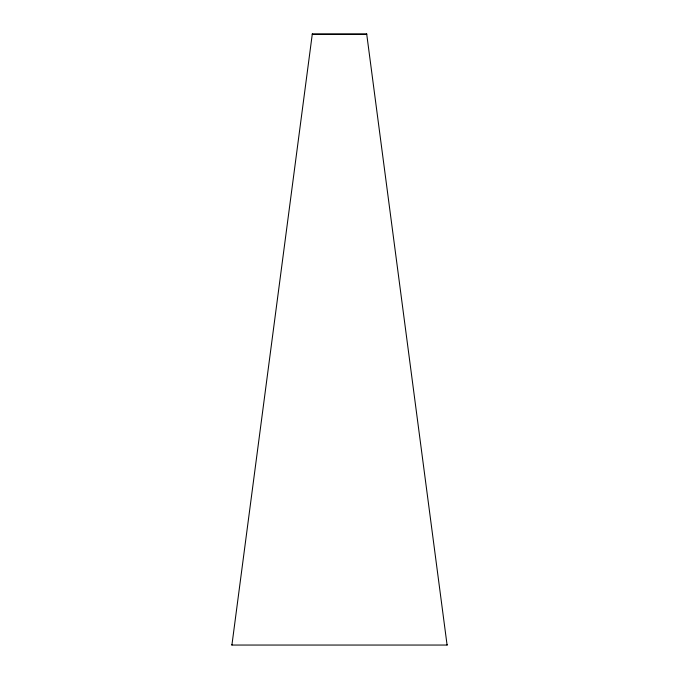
<?xml version="1.0" encoding="UTF-8"?>
<svg xmlns="http://www.w3.org/2000/svg" width="679" height="679" viewBox="0 0 679 679"><rect width="100%" height="100%" fill="white"/><g stroke="black" fill="none" stroke-linecap="round" stroke-linejoin="round"><path stroke-width="1.02" d="M231.912 645.05L312.306 33.95L366.694 33.95L447.088 645.05L231.912 645.05L231.912 644.609M447.088 644.609L447.088 645.05M366.694 33.95L366.694 34.391L312.306 34.391L312.306 33.95"/></g></svg>
